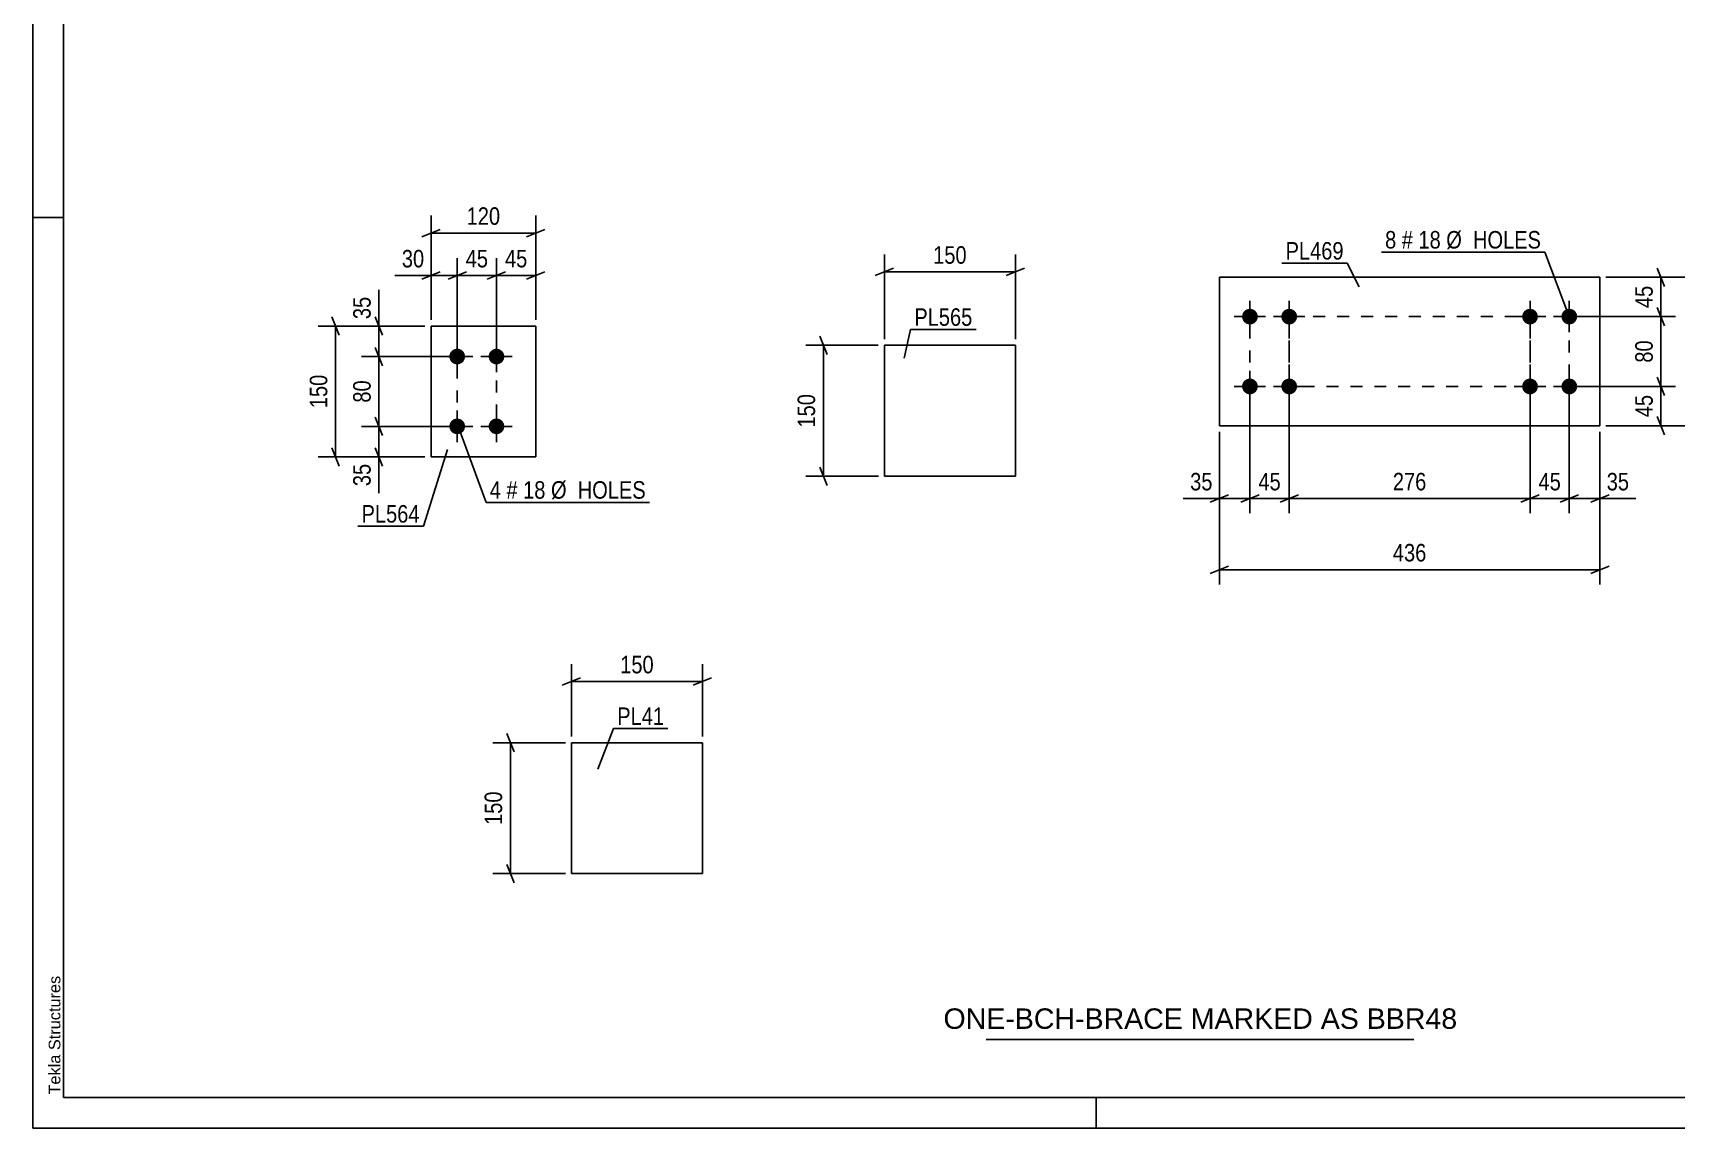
# Model space of a CAD drawing. Header units: millimetres. Extents: x 0 to 594, y 0 to 420.
# Drawn here: x 0 to 268.9, y 0 to 179.2 of the extents above; entities that cross this region are included whole.
import ezdxf

# ---------------------------------------------------------------- set-up
doc = ezdxf.new("R2010")
doc.units = ezdxf.units.MM
doc.linetypes.add('DXK_LINE_DOT2', pattern=[3.9198, 1.9599, -1.9599])
doc.styles.add('Arial', font='ARIAL.TTF', dxfattribs={"height": 0.2})
doc.styles.add('Arial Narrow', font='ARIALN.TTF', dxfattribs={"height": 0.2})

# ---------------------------------------------------------------- blocks, each defined once
blk = doc.blocks.new('Unknown-585637079-1129')
at = {"color": 5, "linetype": 'Continuous'}
for p, q in [((0, 420), (0, 0)), ((5, 415), (5, 5)), ((5, 149), (0, 149)), ((5, 5), (589, 5)), ((174, 0), (174, 5)), ((0, 0), (594, 0))]:
    blk.add_line(p, q, dxfattribs=at)
at = {"color": 174, "linetype": 'Continuous', "style": 'Arial'}
blk.add_text('Tekla Structures', height=1.9102, rotation=90, dxfattribs=at).set_placement((4.5, 5.5))
blk = doc.blocks.new('Part-585637079-1603 - 1587')
at = {"color": 2, "linetype": 'Continuous'}
for p, q in [((65.16, 131.27), (82.3, 131.27)), ((65.16, 109.84), (65.16, 131.27)), ((82.3, 131.27), (82.3, 131.27)), ((82.3, 131.27), (82.3, 109.84)), ((82.3, 109.84), (65.16, 109.84)), ((65.16, 109.84), (65.16, 109.84))]:
    blk.add_line(p, q, dxfattribs=at)
at = {"color": 7, "linetype": 'DXK_LINE_DOT2'}
for p, q in [((65.16, 131.27), (82.3, 131.27)), ((65.16, 109.84), (82.3, 109.84)), ((65.16, 109.84), (65.16, 109.84))]:
    blk.add_line(p, q, dxfattribs=at)
blk = doc.blocks.new('Bolt-585637079-1608 - 1587')
at = {"linetype": 'Continuous'}
for points in [[(69.44, 124.99), (69.18, 125.02), (68.92, 125.1), (68.69, 125.23), (68.49, 125.41), (68.33, 125.63), (68.22, 125.88), (68.16, 126.14), (68.16, 126.41), (68.22, 126.67), (68.33, 126.92), (68.49, 127.13), (68.69, 127.31), (68.92, 127.45), (69.18, 127.53), (69.44, 127.56), (69.71, 127.53), (69.97, 127.45), (70.2, 127.31), (70.4, 127.13), (70.56, 126.92), (70.67, 126.67), (70.72, 126.41), (70.72, 126.14), (70.67, 125.88), (70.56, 125.63), (70.4, 125.41), (70.2, 125.23), (69.97, 125.1), (69.71, 125.02)], [(75.87, 124.99), (75.6, 125.02), (75.35, 125.1), (75.12, 125.23), (74.92, 125.41), (74.76, 125.63), (74.65, 125.88), (74.59, 126.14), (74.59, 126.41), (74.65, 126.67), (74.76, 126.92), (74.92, 127.13), (75.12, 127.31), (75.35, 127.45), (75.6, 127.53), (75.87, 127.56), (76.14, 127.53), (76.39, 127.45), (76.63, 127.31), (76.83, 127.13), (76.99, 126.92), (77.09, 126.67), (77.15, 126.41), (77.15, 126.14), (77.09, 125.88), (76.99, 125.63), (76.83, 125.41), (76.63, 125.23), (76.39, 125.1), (76.14, 125.02)], [(69.44, 113.56), (69.18, 113.59), (68.92, 113.67), (68.69, 113.8), (68.49, 113.98), (68.33, 114.2), (68.22, 114.45), (68.16, 114.71), (68.16, 114.98), (68.22, 115.24), (68.33, 115.49), (68.49, 115.71), (68.69, 115.89), (68.92, 116.02), (69.18, 116.1), (69.44, 116.13), (69.71, 116.1), (69.97, 116.02), (70.2, 115.89), (70.4, 115.71), (70.56, 115.49), (70.67, 115.24), (70.72, 114.98), (70.72, 114.71), (70.67, 114.45), (70.56, 114.2), (70.4, 113.98), (70.2, 113.8), (69.97, 113.67), (69.71, 113.59)], [(75.87, 113.56), (75.6, 113.59), (75.35, 113.67), (75.12, 113.8), (74.92, 113.98), (74.76, 114.2), (74.65, 114.45), (74.59, 114.71), (74.59, 114.98), (74.65, 115.24), (74.76, 115.49), (74.92, 115.71), (75.12, 115.89), (75.35, 116.02), (75.6, 116.1), (75.87, 116.13), (76.14, 116.1), (76.39, 116.02), (76.63, 115.89), (76.83, 115.71), (76.99, 115.49), (77.09, 115.24), (77.15, 114.98), (77.15, 114.71), (77.09, 114.45), (76.99, 114.2), (76.83, 113.98), (76.63, 113.8), (76.39, 113.67), (76.14, 113.59)]]:
    blk.add_hatch(color=1, dxfattribs=at).paths.add_polyline_path(points)
at = {"color": 1, "linetype": 'Continuous'}
for p, q in [((69.44, 123.7), (69.44, 128.84)), ((75.87, 123.7), (75.87, 128.84)), ((72.01, 126.27), (66.87, 126.27)), ((78.44, 126.27), (73.3, 126.27)), ((69.44, 112.27), (69.44, 117.42)), ((75.87, 112.27), (75.87, 117.42)), ((72.01, 114.84), (66.87, 114.84)), ((78.44, 114.84), (73.3, 114.84))]:
    blk.add_line(p, q, dxfattribs=at)
blk = doc.blocks.new('Part-585637079-4424 - 4423')
at = {"color": 2, "linetype": 'Continuous'}
for p, q in [((109.57, 63.08), (88.14, 63.08)), ((88.14, 63.08), (88.14, 41.65)), ((109.57, 41.65), (109.57, 63.08)), ((109.57, 41.65), (88.14, 41.65))]:
    blk.add_line(p, q, dxfattribs=at)
blk = doc.blocks.new('Part-585637079-1563 - 1547')
at = {"color": 2, "linetype": 'Continuous'}
for p, q in [((139.36, 106.68), (139.35, 128.11)), ((139.35, 128.11), (160.78, 128.11)), ((160.78, 128.11), (160.78, 106.68)), ((160.78, 106.68), (139.36, 106.68))]:
    blk.add_line(p, q, dxfattribs=at)
blk = doc.blocks.new('Bolt-585637079-4432 - 4430')
at = {"linetype": 'Continuous'}
for points in [[(245.01, 131.52, -1), (245.01, 134.09, -1)], [(251.44, 131.52, -1), (251.44, 134.09, -1)], [(245.01, 120.09, -1), (245.01, 122.67, -1)], [(251.44, 120.09, -1), (251.44, 122.67, -1)]]:
    blk.add_hatch(color=1, dxfattribs=at).paths.add_polyline_path(points)
at = {"color": 1, "linetype": 'Continuous'}
for p, q in [((245.01, 135.38), (245.01, 130.24)), ((251.44, 135.38), (251.44, 130.24)), ((247.58, 132.81), (242.44, 132.81)), ((254.01, 132.81), (248.87, 132.81)), ((245.01, 123.95), (245.01, 118.81)), ((251.44, 123.95), (251.44, 118.81)), ((247.58, 121.38), (242.44, 121.38)), ((254.01, 121.38), (248.87, 121.38))]:
    blk.add_line(p, q, dxfattribs=at)
blk = doc.blocks.new('Part-585637079-4431 - 4430')
at = {"color": 2, "linetype": 'Continuous'}
for p, q in [((194.17, 139.24), (194.17, 114.95)), ((256.44, 139.24), (194.17, 139.24)), ((256.44, 114.95), (256.44, 139.24)), ((194.17, 114.95), (256.44, 114.95))]:
    blk.add_line(p, q, dxfattribs=at)
blk = doc.blocks.new('Bolt-585637079-4433 - 4430')
at = {"linetype": 'Continuous'}
for points in [[(199.17, 134.09, -1), (199.17, 131.52, -1)], [(205.6, 134.09, -1), (205.6, 131.52, -1)], [(199.17, 122.67, -1), (199.17, 120.09, -1)], [(205.6, 122.67, -1), (205.6, 120.09, -1)]]:
    blk.add_hatch(color=1, dxfattribs=at).paths.add_polyline_path(points)
at = {"color": 1, "linetype": 'Continuous'}
for p, q in [((199.17, 130.24), (199.17, 135.38)), ((205.6, 130.24), (205.6, 135.38)), ((196.6, 132.81), (201.74, 132.81)), ((203.03, 132.81), (208.17, 132.81)), ((199.17, 118.81), (199.17, 123.95)), ((205.6, 118.81), (205.6, 123.95)), ((196.6, 121.38), (201.74, 121.38)), ((203.03, 121.38), (208.17, 121.38))]:
    blk.add_line(p, q, dxfattribs=at)
blk = doc.blocks.new('Rectangle-585637079-1723 - 1587')
at = {"color": 1, "linetype": 'DXK_LINE_DOT2'}
blk.add_lwpolyline([(69.44, 126.27), (75.87, 126.27), (75.87, 114.84), (69.44, 114.84), (69.44, 126.27)], close=True, dxfattribs=at)
blk = doc.blocks.new('Rectangle-585637079-4769 - 4430')
at = {"color": 1, "linetype": 'DXK_LINE_DOT2'}
blk.add_lwpolyline([(199.17, 132.81), (205.6, 132.81), (205.6, 121.38), (199.17, 121.38), (199.17, 132.81)], close=True, dxfattribs=at)
blk = doc.blocks.new('Rectangle-585637079-4779 - 4430')
at = {"color": 1, "linetype": 'DXK_LINE_DOT2'}
blk.add_lwpolyline([(205.6, 132.81), (245.01, 132.81), (245.01, 121.38), (205.6, 121.38), (205.6, 132.81)], close=True, dxfattribs=at)
blk = doc.blocks.new('Rectangle-585637079-4789 - 4430')
at = {"color": 1, "linetype": 'DXK_LINE_DOT2'}
blk.add_lwpolyline([(245.01, 132.81), (251.44, 132.81), (251.44, 121.38), (245.01, 121.38), (245.01, 132.81)], close=True, dxfattribs=at)
blk = doc.blocks.new('StraightDimension-585637079-1633 - 1587')
at = {"color": 7, "linetype": 'Continuous'}
for p, q in [((56.03, 132.77), (57.23, 129.77)), ((64.16, 131.27), (53.78, 131.27)), ((56.63, 126.27), (56.63, 131.27)), ((57.23, 124.77), (56.03, 127.77)), ((68.44, 126.27), (53.78, 126.27))]:
    blk.add_line(p, q, dxfattribs=at)
at = {"color": 0}
blk.add_wipeout([(55.88, 136.65), (51.68, 136.65), (51.68, 131.8), (55.88, 131.8)], dxfattribs=at)
at = {"color": 7, "linetype": 'Continuous'}
blk.add_line((56.63, 131.27), (56.63, 137.18), dxfattribs=at)
blk.add_line((56.63, 131.27), (56.63, 137.18), dxfattribs=at)
at = {"color": 3, "style": 'Arial Narrow'}
blk.add_text('35', height=2.863, rotation=90.0002, dxfattribs=at).set_placement((55.28, 132.4))
blk = doc.blocks.new('StraightDimension-585637079-1623 - 1587')
at = {"color": 7, "linetype": 'Continuous'}
for p, q in [((56.03, 127.77), (57.23, 124.77)), ((68.44, 126.27), (53.78, 126.27)), ((56.63, 114.84), (56.63, 126.27)), ((57.23, 113.34), (56.03, 116.34)), ((68.44, 114.84), (53.78, 114.84))]:
    blk.add_line(p, q, dxfattribs=at)
at = {"color": 0}
blk.add_wipeout([(55.88, 122.99), (51.68, 122.99), (51.68, 118.13), (55.88, 118.13)], dxfattribs=at)
at = {"color": 3, "style": 'Arial Narrow'}
blk.add_text('80', height=2.863, rotation=90.0002, dxfattribs=at).set_placement((55.28, 118.73))
blk = doc.blocks.new('StraightDimension-585637079-1610 - 1587')
at = {"color": 7, "linetype": 'Continuous'}
for p, q in [((56.03, 116.34), (57.23, 113.34)), ((68.44, 114.84), (53.78, 114.84)), ((56.63, 109.84), (56.63, 114.84)), ((57.23, 108.34), (56.03, 111.34)), ((64.16, 109.84), (53.78, 109.84))]:
    blk.add_line(p, q, dxfattribs=at)
at = {"color": 0}
blk.add_wipeout([(55.88, 109.32), (51.68, 109.32), (51.68, 104.46), (55.88, 104.46)], dxfattribs=at)
at = {"color": 7, "linetype": 'Continuous'}
blk.add_line((56.63, 109.84), (56.63, 103.94), dxfattribs=at)
blk.add_line((56.63, 109.84), (56.63, 103.94), dxfattribs=at)
at = {"color": 3, "style": 'Arial Narrow'}
blk.add_text('35', height=2.863, rotation=90.0002, dxfattribs=at).set_placement((55.28, 105.06))
blk = doc.blocks.new('StraightDimension-585637079-1647 - 1587')
at = {"color": 7, "linetype": 'Continuous'}
for p, q in [((50.13, 129.77), (48.93, 132.77)), ((64.16, 131.27), (46.68, 131.27)), ((49.53, 109.84), (49.53, 131.27)), ((48.93, 111.34), (50.13, 108.34)), ((64.16, 109.84), (46.68, 109.84))]:
    blk.add_line(p, q, dxfattribs=at)
at = {"color": 0}
blk.add_wipeout([(48.78, 123.9), (44.58, 123.9), (44.58, 117.22), (48.78, 117.22)], dxfattribs=at)
at = {"color": 3, "style": 'Arial Narrow'}
blk.add_text('150', height=2.863, rotation=90.0002, dxfattribs=at).set_placement((48.18, 117.82))
blk = doc.blocks.new('StraightDimension-585637079-1664 - 1587')
at = {"color": 7, "linetype": 'Continuous'}
for p, q in [((74.37, 138.91), (77.37, 140.11)), ((75.87, 127.27), (75.87, 142.36)), ((83.8, 140.11), (80.8, 138.91)), ((82.3, 132.27), (82.3, 142.36)), ((75.87, 139.51), (82.3, 139.51))]:
    blk.add_line(p, q, dxfattribs=at)
at = {"color": 0}
blk.add_wipeout([(81.51, 140.26), (81.51, 144.46), (76.66, 144.46), (76.66, 140.26)], dxfattribs=at)
at = {"color": 3, "style": 'Arial Narrow'}
blk.add_text('45', height=2.863, dxfattribs=at).set_placement((77.26, 140.86))
blk = doc.blocks.new('StraightDimension-585637079-1680 - 1587')
at = {"color": 7, "linetype": 'Continuous'}
for p, q in [((67.94, 138.91), (70.94, 140.11)), ((69.44, 127.27), (69.44, 142.36)), ((77.37, 140.11), (74.37, 138.91)), ((75.87, 127.27), (75.87, 142.36)), ((69.44, 139.51), (75.87, 139.51))]:
    blk.add_line(p, q, dxfattribs=at)
at = {"color": 0}
blk.add_wipeout([(75.09, 140.26), (75.09, 144.46), (70.23, 144.46), (70.23, 140.26)], dxfattribs=at)
at = {"color": 3, "style": 'Arial Narrow'}
blk.add_text('45', height=2.863, dxfattribs=at).set_placement((70.83, 140.86))
blk = doc.blocks.new('StraightDimension-585637079-1690 - 1587')
at = {"color": 7, "linetype": 'Continuous'}
for p, q in [((63.66, 138.91), (66.66, 140.11)), ((65.16, 132.27), (65.16, 142.36)), ((70.94, 140.11), (67.94, 138.91)), ((69.44, 127.27), (69.44, 142.36)), ((65.16, 139.51), (69.44, 139.51))]:
    blk.add_line(p, q, dxfattribs=at)
at = {"color": 0}
blk.add_wipeout([(64.63, 140.26), (64.63, 144.46), (59.78, 144.46), (59.78, 140.26)], dxfattribs=at)
at = {"color": 7, "linetype": 'Continuous'}
blk.add_line((65.16, 139.51), (59.25, 139.51), dxfattribs=at)
blk.add_line((65.16, 139.51), (59.25, 139.51), dxfattribs=at)
at = {"color": 3, "style": 'Arial Narrow'}
blk.add_text('30', height=2.863, dxfattribs=at).set_placement((60.38, 140.86))
blk = doc.blocks.new('StraightDimension-585637079-1704 - 1587')
at = {"color": 7, "linetype": 'Continuous'}
for p, q in [((65.16, 132.27), (65.16, 149.33)), ((82.3, 132.27), (82.3, 149.33)), ((66.66, 147.08), (63.66, 145.88)), ((65.16, 146.48), (82.3, 146.48)), ((80.8, 145.88), (83.8, 147.08))]:
    blk.add_line(p, q, dxfattribs=at)
at = {"color": 0}
blk.add_wipeout([(77.07, 147.23), (77.07, 151.43), (70.39, 151.43), (70.39, 147.23)], dxfattribs=at)
at = {"color": 3, "style": 'Arial Narrow'}
blk.add_text('120', height=2.863, dxfattribs=at).set_placement((70.99, 147.83))
blk = doc.blocks.new('StraightDimension-585637079-4473 - 4423')
at = {"color": 7, "linetype": 'Continuous'}
for p, q in [((88.14, 64.08), (88.14, 75.93)), ((109.57, 64.08), (109.57, 75.93)), ((89.64, 73.68), (86.64, 72.48)), ((88.14, 73.08), (109.57, 73.08)), ((108.07, 72.48), (111.07, 73.68))]:
    blk.add_line(p, q, dxfattribs=at)
at = {"color": 0}
blk.add_wipeout([(102.2, 73.83), (102.2, 78.03), (95.52, 78.03), (95.52, 73.83)], dxfattribs=at)
at = {"color": 3, "style": 'Arial Narrow'}
blk.add_text('150', height=2.863, dxfattribs=at).set_placement((96.12, 74.43))
blk = doc.blocks.new('StraightDimension-585637079-4477 - 4423')
at = {"color": 7, "linetype": 'Continuous'}
for p, q in [((78.74, 61.58), (77.54, 64.58)), ((87.14, 63.08), (75.29, 63.08)), ((78.14, 41.65), (78.14, 63.08)), ((77.54, 43.15), (78.74, 40.15)), ((87.14, 41.65), (75.29, 41.65))]:
    blk.add_line(p, q, dxfattribs=at)
at = {"color": 0}
blk.add_wipeout([(77.39, 55.71), (73.19, 55.71), (73.19, 49.02), (77.39, 49.02)], dxfattribs=at)
at = {"color": 3, "style": 'Arial Narrow'}
blk.add_text('150', height=2.863, rotation=90.0002, dxfattribs=at).set_placement((76.79, 49.62))
blk = doc.blocks.new('StraightDimension-585637079-1565 - 1547')
at = {"color": 7, "linetype": 'Continuous'}
for p, q in [((139.35, 129.11), (139.35, 142.96)), ((160.78, 129.11), (160.78, 142.96)), ((140.85, 140.71), (137.85, 139.51)), ((139.35, 140.11), (160.78, 140.11)), ((159.28, 139.51), (162.28, 140.71))]:
    blk.add_line(p, q, dxfattribs=at)
at = {"color": 0}
blk.add_wipeout([(153.41, 140.86), (153.41, 145.06), (146.73, 145.06), (146.73, 140.86)], dxfattribs=at)
at = {"color": 3, "style": 'Arial Narrow'}
blk.add_text('150', height=2.863, dxfattribs=at).set_placement((147.33, 141.46))
blk = doc.blocks.new('StraightDimension-585637079-1576 - 1547')
at = {"color": 7, "linetype": 'Continuous'}
for p, q in [((129.96, 126.61), (128.76, 129.61)), ((138.35, 128.11), (126.51, 128.11)), ((129.36, 106.68), (129.36, 128.11)), ((128.76, 108.18), (129.96, 105.18)), ((138.36, 106.68), (126.51, 106.68))]:
    blk.add_line(p, q, dxfattribs=at)
at = {"color": 0}
blk.add_wipeout([(128.61, 120.73), (124.41, 120.73), (124.41, 114.05), (128.61, 114.05)], dxfattribs=at)
at = {"color": 3, "style": 'Arial Narrow'}
blk.add_text('150', height=2.863, rotation=90.0002, dxfattribs=at).set_placement((128.01, 114.65))
blk = doc.blocks.new('StraightDimension-585637079-4481 - 4430')
at = {"color": 7, "linetype": 'Continuous'}
for p, q in [((251.44, 120.38), (251.44, 100.62)), ((256.44, 113.95), (256.44, 100.62)), ((249.94, 102.42), (252.94, 103.62)), ((251.44, 103.02), (256.44, 103.02)), ((257.94, 103.62), (254.94, 102.42))]:
    blk.add_line(p, q, dxfattribs=at)
at = {"color": 0}
blk.add_wipeout([(261.82, 103.77), (261.82, 107.97), (256.96, 107.97), (256.96, 103.77)], dxfattribs=at)
at = {"color": 7, "linetype": 'Continuous'}
blk.add_line((256.44, 103.02), (262.34, 103.02), dxfattribs=at)
blk.add_line((256.44, 103.02), (262.34, 103.02), dxfattribs=at)
at = {"color": 3, "style": 'Arial Narrow'}
blk.add_text('35', height=2.863, dxfattribs=at).set_placement((257.56, 104.37))
blk = doc.blocks.new('StraightDimension-585637079-4482 - 4430')
at = {"color": 7, "linetype": 'Continuous'}
for p, q in [((245.01, 120.38), (245.01, 100.62)), ((251.44, 120.38), (251.44, 100.62)), ((243.51, 102.42), (246.51, 103.62)), ((245.01, 103.02), (251.44, 103.02)), ((252.94, 103.62), (249.94, 102.42))]:
    blk.add_line(p, q, dxfattribs=at)
at = {"color": 0}
blk.add_wipeout([(250.65, 103.77), (250.65, 107.97), (245.8, 107.97), (245.8, 103.77)], dxfattribs=at)
at = {"color": 3, "style": 'Arial Narrow'}
blk.add_text('45', height=2.863, dxfattribs=at).set_placement((246.4, 104.37))
blk = doc.blocks.new('StraightDimension-585637079-4483 - 4430')
at = {"color": 7, "linetype": 'Continuous'}
for p, q in [((205.6, 120.38), (205.6, 100.62)), ((245.01, 120.38), (245.01, 100.62)), ((207.1, 103.62), (204.1, 102.42)), ((205.6, 103.02), (245.01, 103.02)), ((243.51, 102.42), (246.51, 103.62))]:
    blk.add_line(p, q, dxfattribs=at)
at = {"color": 0}
blk.add_wipeout([(228.65, 103.77), (228.65, 107.97), (221.96, 107.97), (221.96, 103.77)], dxfattribs=at)
at = {"color": 3, "style": 'Arial Narrow'}
blk.add_text('276', height=2.863, dxfattribs=at).set_placement((222.56, 104.37))
blk = doc.blocks.new('StraightDimension-585637079-4484 - 4430')
at = {"color": 7, "linetype": 'Continuous'}
for p, q in [((199.17, 120.38), (199.17, 100.62)), ((205.6, 120.38), (205.6, 100.62)), ((197.67, 102.42), (200.67, 103.62)), ((199.17, 103.02), (205.6, 103.02)), ((207.1, 103.62), (204.1, 102.42))]:
    blk.add_line(p, q, dxfattribs=at)
at = {"color": 0}
blk.add_wipeout([(204.81, 103.77), (204.81, 107.97), (199.96, 107.97), (199.96, 103.77)], dxfattribs=at)
at = {"color": 3, "style": 'Arial Narrow'}
blk.add_text('45', height=2.863, dxfattribs=at).set_placement((200.56, 104.37))
blk = doc.blocks.new('StraightDimension-585637079-4485 - 4430')
at = {"color": 7, "linetype": 'Continuous'}
for p, q in [((199.17, 120.38), (199.17, 100.62)), ((194.17, 113.95), (194.17, 100.62)), ((192.67, 102.42), (195.67, 103.62)), ((194.17, 103.02), (199.17, 103.02)), ((200.67, 103.62), (197.67, 102.42))]:
    blk.add_line(p, q, dxfattribs=at)
at = {"color": 0}
blk.add_wipeout([(193.65, 103.77), (193.65, 107.97), (188.79, 107.97), (188.79, 103.77)], dxfattribs=at)
at = {"color": 7, "linetype": 'Continuous'}
blk.add_line((194.17, 103.02), (188.27, 103.02), dxfattribs=at)
blk.add_line((194.17, 103.02), (188.27, 103.02), dxfattribs=at)
at = {"color": 3, "style": 'Arial Narrow'}
blk.add_text('35', height=2.863, dxfattribs=at).set_placement((189.39, 104.37))
blk = doc.blocks.new('StraightDimension-585637079-4501 - 4430')
at = {"color": 7, "linetype": 'Continuous'}
for p, q in [((194.17, 113.95), (194.17, 88.99)), ((256.44, 113.95), (256.44, 88.99)), ((195.67, 91.99), (192.67, 90.79)), ((254.94, 90.79), (257.94, 91.99)), ((194.17, 91.39), (256.44, 91.39))]:
    blk.add_line(p, q, dxfattribs=at)
at = {"color": 0}
blk.add_wipeout([(228.65, 92.14), (228.65, 96.34), (221.96, 96.34), (221.96, 92.14)], dxfattribs=at)
at = {"color": 3, "style": 'Arial Narrow'}
blk.add_text('436', height=2.863, dxfattribs=at).set_placement((222.56, 92.74))
blk = doc.blocks.new('StraightDimension-585637079-4521 - 4430')
at = {"color": 7, "linetype": 'Continuous'}
for p, q in [((277.46, 137.74), (276.26, 140.74)), ((257.44, 139.24), (279.26, 139.24)), ((276.86, 114.95), (276.86, 139.24)), ((276.26, 116.45), (277.46, 113.45)), ((257.44, 114.95), (279.26, 114.95))]:
    blk.add_line(p, q, dxfattribs=at)
at = {"color": 0}
blk.add_wipeout([(276.11, 130.44), (271.91, 130.44), (271.91, 123.75), (276.11, 123.75)], dxfattribs=at)
at = {"color": 3, "style": 'Arial Narrow'}
blk.add_text('170', height=2.863, rotation=90.0002, dxfattribs=at).set_placement((275.51, 124.35))
blk = doc.blocks.new('StraightDimension-585637079-4747 - 4430')
at = {"color": 7, "linetype": 'Continuous'}
for p, q in [((265.84, 140.74), (267.04, 137.74)), ((257.44, 139.24), (268.84, 139.24)), ((266.44, 132.81), (266.44, 139.24)), ((252.44, 132.81), (268.84, 132.81)), ((267.04, 131.31), (265.84, 134.31))]:
    blk.add_line(p, q, dxfattribs=at)
at = {"color": 0}
blk.add_wipeout([(265.69, 138.45), (261.49, 138.45), (261.49, 133.6), (265.69, 133.6)], dxfattribs=at)
at = {"color": 3, "style": 'Arial Narrow'}
blk.add_text('45', height=2.863, rotation=90.0002, dxfattribs=at).set_placement((265.09, 134.2))
blk = doc.blocks.new('StraightDimension-585637079-4748 - 4430')
at = {"color": 7, "linetype": 'Continuous'}
for p, q in [((252.44, 132.81), (268.84, 132.81)), ((265.84, 134.31), (267.04, 131.31)), ((266.44, 121.38), (266.44, 132.81)), ((252.44, 121.38), (268.84, 121.38)), ((267.04, 119.88), (265.84, 122.88))]:
    blk.add_line(p, q, dxfattribs=at)
at = {"color": 0}
blk.add_wipeout([(265.69, 129.52), (261.49, 129.52), (261.49, 124.67), (265.69, 124.67)], dxfattribs=at)
at = {"color": 3, "style": 'Arial Narrow'}
blk.add_text('80', height=2.863, rotation=90.0002, dxfattribs=at).set_placement((265.09, 125.27))
blk = doc.blocks.new('StraightDimension-585637079-4749 - 4430')
at = {"color": 7, "linetype": 'Continuous'}
for p, q in [((252.44, 121.38), (268.84, 121.38)), ((265.84, 122.88), (267.04, 119.88)), ((266.44, 114.95), (266.44, 121.38)), ((267.04, 113.45), (265.84, 116.45)), ((257.44, 114.95), (268.84, 114.95))]:
    blk.add_line(p, q, dxfattribs=at)
at = {"color": 0}
blk.add_wipeout([(265.69, 120.59), (261.49, 120.59), (261.49, 115.74), (265.69, 115.74)], dxfattribs=at)
at = {"color": 3, "style": 'Arial Narrow'}
blk.add_text('45', height=2.863, rotation=90.0002, dxfattribs=at).set_placement((265.09, 116.34))
blk = doc.blocks.new('Unknown-585637079-4925')
at = {"color": 7, "linetype": 'Continuous'}
blk.add_line((156, 14.5), (226, 14.5), dxfattribs=at)
at = {"color": 7, "style": 'Arial'}
blk.add_text('ONE-BCH-BRACE MARKED AS BBR48', height=3.3428, dxfattribs=at).set_placement((149.02, 16.25))
blk = doc.blocks.new('Mark-585637079-1599 - 1587')
at = {"color": 0}
blk.add_wipeout([(63.3, 99.1), (63.3, 102.1), (53.79, 102.1), (53.79, 99.1)], dxfattribs=at)
blk.add_wipeout([(63.3, 99.1), (63.3, 102.1), (53.79, 102.1), (53.79, 99.1)], dxfattribs=at)
at = {"color": 30, "linetype": 'Continuous'}
for p in [(67.84, 111.04), (53.19, 98.5)]:
    blk.add_line(p, (63.9, 98.5), dxfattribs=at)
at = {"color": 3, "style": 'Arial Narrow'}
blk.add_text('PL564', height=2.863, dxfattribs=at).set_placement((53.79, 99.1))
blk = doc.blocks.new('Mark-585637079-1604 - 1587')
at = {"color": 0}
blk.add_wipeout([(76.6, 103.01), (76.6, 106.01), (74.77, 106.01), (74.77, 103.01)], dxfattribs=at)
blk.add_wipeout([(76.6, 103.01), (76.6, 106.01), (74.77, 106.01), (74.77, 103.01)], dxfattribs=at)
at = {"color": 7, "linetype": 'Continuous'}
blk.add_line((69.49, 115.15), (74.17, 102.41), dxfattribs=at)
at = {"color": 0}
blk.add_wipeout([(79.33, 103.01), (79.33, 106.01), (77.5, 106.01), (77.5, 103.01)], dxfattribs=at)
blk.add_wipeout([(79.33, 103.01), (79.33, 106.01), (77.5, 106.01), (77.5, 103.01)], dxfattribs=at)
at = {"color": 3, "style": 'Arial Narrow'}
blk.add_text('4', height=2.86, dxfattribs=at).set_placement((74.77, 103.01))
at = {"color": 0}
blk.add_wipeout([(83.89, 103.01), (83.89, 106.01), (80.23, 106.01), (80.23, 103.01)], dxfattribs=at)
blk.add_wipeout([(83.89, 103.01), (83.89, 106.01), (80.23, 106.01), (80.23, 103.01)], dxfattribs=at)
at = {"color": 3, "style": 'Arial Narrow'}
blk.add_text('#', height=2.86, dxfattribs=at).set_placement((77.5, 103.01))
at = {"color": 0}
blk.add_wipeout([(100.31, 103.01), (100.31, 106.01), (84.79, 106.01), (84.79, 103.01)], dxfattribs=at)
blk.add_wipeout([(100.31, 103.01), (100.31, 106.01), (84.79, 106.01), (84.79, 103.01)], dxfattribs=at)
at = {"color": 7, "linetype": 'Continuous'}
blk.add_line((74.17, 102.41), (100.91, 102.41), dxfattribs=at)
at = {"color": 3, "style": 'Arial Narrow'}
for s, p in [('18', (80.23, 103.01)), ('Ø  HOLES', (84.79, 103.01))]:
    blk.add_text(s, height=2.863, dxfattribs=at).set_placement(p)
blk = doc.blocks.new('Mark-585637079-4528 - 4423')
at = {"color": 0}
blk.add_wipeout([(103.31, 65.98), (103.31, 68.98), (95.63, 68.98), (95.63, 65.98)], dxfattribs=at)
blk.add_wipeout([(103.31, 65.98), (103.31, 68.98), (95.63, 68.98), (95.63, 65.98)], dxfattribs=at)
at = {"color": 30, "linetype": 'Continuous'}
for p, q in [((92.47, 58.75), (95.03, 65.38)), ((95.03, 65.38), (103.91, 65.38))]:
    blk.add_line(p, q, dxfattribs=at)
at = {"color": 3, "style": 'Arial Narrow'}
blk.add_text('PL41', height=2.863, dxfattribs=at).set_placement((95.63, 65.98))
blk = doc.blocks.new('Mark-585637079-1559 - 1547')
at = {"color": 0}
blk.add_wipeout([(153.75, 131.3), (153.75, 134.3), (144.25, 134.3), (144.25, 131.3)], dxfattribs=at)
blk.add_wipeout([(153.75, 131.3), (153.75, 134.3), (144.25, 134.3), (144.25, 131.3)], dxfattribs=at)
at = {"color": 30, "linetype": 'Continuous'}
for p, q in [((142.6, 126.02), (143.65, 130.7)), ((143.65, 130.7), (154.35, 130.7))]:
    blk.add_line(p, q, dxfattribs=at)
at = {"color": 3, "style": 'Arial Narrow'}
blk.add_text('PL565', height=2.863, dxfattribs=at).set_placement((144.25, 131.3))
blk = doc.blocks.new('MarkSet-585637079-4713 - 4430')
at = {"color": 0}
blk.add_wipeout([(223.12, 143.95), (223.12, 146.95), (221.29, 146.95), (221.29, 143.95)], dxfattribs=at)
blk.add_wipeout([(223.12, 143.95), (223.12, 146.95), (221.29, 146.95), (221.29, 143.95)], dxfattribs=at)
blk.add_wipeout([(225.85, 143.95), (225.85, 146.95), (224.02, 146.95), (224.02, 143.95)], dxfattribs=at)
blk.add_wipeout([(225.85, 143.95), (225.85, 146.95), (224.02, 146.95), (224.02, 143.95)], dxfattribs=at)
at = {"color": 3, "style": 'Arial Narrow'}
blk.add_text('8', height=2.86, dxfattribs=at).set_placement((221.29, 143.95))
at = {"color": 0}
blk.add_wipeout([(230.4, 143.95), (230.4, 146.95), (226.75, 146.95), (226.75, 143.95)], dxfattribs=at)
blk.add_wipeout([(230.4, 143.95), (230.4, 146.95), (226.75, 146.95), (226.75, 143.95)], dxfattribs=at)
at = {"color": 3, "style": 'Arial Narrow'}
blk.add_text('#', height=2.86, dxfattribs=at).set_placement((224.02, 143.95))
at = {"color": 0}
blk.add_wipeout([(246.83, 143.95), (246.83, 146.95), (231.3, 146.95), (231.3, 143.95)], dxfattribs=at)
blk.add_wipeout([(246.83, 143.95), (246.83, 146.95), (231.3, 146.95), (231.3, 143.95)], dxfattribs=at)
at = {"color": 7, "linetype": 'Continuous'}
for p in [(220.69, 143.35), (251.62, 132.22)]:
    blk.add_line(p, (247.43, 143.35), dxfattribs=at)
at = {"color": 3, "style": 'Arial Narrow'}
for s, p in [('18', (226.75, 143.95)), ('Ø  HOLES', (231.3, 143.95))]:
    blk.add_text(s, height=2.863, dxfattribs=at).set_placement(p)
blk = doc.blocks.new('Mark-585637079-4531 - 4430')
at = {"color": 0}
blk.add_wipeout([(214.51, 142.14), (214.51, 145.14), (205.01, 145.14), (205.01, 142.14)], dxfattribs=at)
blk.add_wipeout([(214.51, 142.14), (214.51, 145.14), (205.01, 145.14), (205.01, 142.14)], dxfattribs=at)
at = {"color": 30, "linetype": 'Continuous'}
for p in [(204.41, 141.54), (217.05, 137.69)]:
    blk.add_line(p, (215.11, 141.54), dxfattribs=at)
at = {"color": 3, "style": 'Arial Narrow'}
blk.add_text('PL469', height=2.863, dxfattribs=at).set_placement((205.01, 142.14))

msp = doc.modelspace()

# ---------------------------------------------------------------- block references
for name in ['Unknown-585637079-1129', 'Part-585637079-4431 - 4430', 'Bolt-585637079-4433 - 4430', 'Bolt-585637079-4432 - 4430', 'Rectangle-585637079-4769 - 4430', 'Rectangle-585637079-4779 - 4430', 'Rectangle-585637079-4789 - 4430', 'Part-585637079-1603 - 1587', 'Bolt-585637079-1608 - 1587', 'Part-585637079-1563 - 1547', 'Rectangle-585637079-1723 - 1587', 'Part-585637079-4424 - 4423', 'Unknown-585637079-4925']:
    msp.add_blockref(name, (0, 0))

# ---------------------------------------------------------------- next in the draw order: block references
for name in ['StraightDimension-585637079-1664 - 1587', 'StraightDimension-585637079-1565 - 1547', 'Mark-585637079-4531 - 4430', 'StraightDimension-585637079-1633 - 1587', 'StraightDimension-585637079-4481 - 4430', 'StraightDimension-585637079-4473 - 4423']:
    msp.add_blockref(name, (0, 0))

# ---------------------------------------------------------------- next in the draw order: block references
for name in ['Mark-585637079-1559 - 1547', 'StraightDimension-585637079-1576 - 1547', 'StraightDimension-585637079-1623 - 1587', 'StraightDimension-585637079-4482 - 4430', 'Mark-585637079-4528 - 4423', 'StraightDimension-585637079-4477 - 4423']:
    msp.add_blockref(name, (0, 0))

# ---------------------------------------------------------------- next in the draw order: block references
for name in ['StraightDimension-585637079-1680 - 1587', 'StraightDimension-585637079-4483 - 4430', 'StraightDimension-585637079-1610 - 1587']:
    msp.add_blockref(name, (0, 0))

# ---------------------------------------------------------------- next in the draw order: block references
for name in ['StraightDimension-585637079-1647 - 1587', 'StraightDimension-585637079-4484 - 4430', 'Mark-585637079-1604 - 1587']:
    msp.add_blockref(name, (0, 0))

# ---------------------------------------------------------------- next in the draw order: block references
for name in ['StraightDimension-585637079-1690 - 1587', 'StraightDimension-585637079-4485 - 4430', 'Mark-585637079-1599 - 1587']:
    msp.add_blockref(name, (0, 0))

# ---------------------------------------------------------------- next in the draw order: block references
for name in ['StraightDimension-585637079-1704 - 1587', 'StraightDimension-585637079-4501 - 4430']:
    msp.add_blockref(name, (0, 0))

# ---------------------------------------------------------------- next in the draw order: block references
msp.add_blockref('StraightDimension-585637079-4521 - 4430', (0, 0))

# ---------------------------------------------------------------- next in the draw order: block references
msp.add_blockref('StraightDimension-585637079-4747 - 4430', (0, 0))

# ---------------------------------------------------------------- next in the draw order: block references
msp.add_blockref('StraightDimension-585637079-4748 - 4430', (0, 0))

# ---------------------------------------------------------------- next in the draw order: block references
for name in ['MarkSet-585637079-4713 - 4430', 'StraightDimension-585637079-4749 - 4430']:
    msp.add_blockref(name, (0, 0))

doc.saveas('drawing.dxf')
